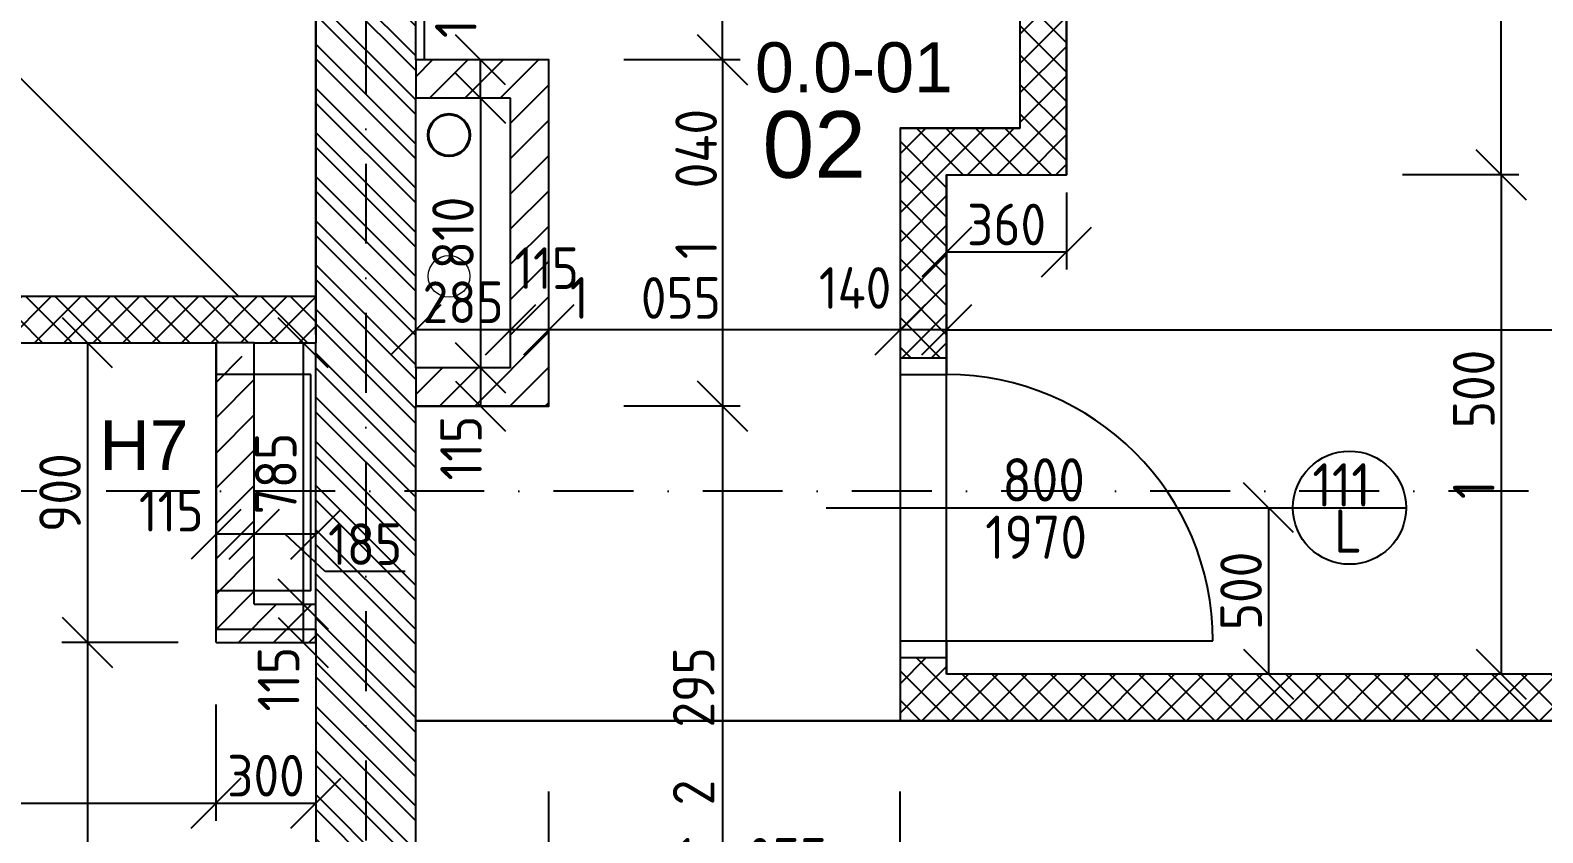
# Model space of a CAD drawing. Extents: x 4511820 to 5180432, y -1526536 to -944957.
# Drawn here: x 5013183 to 5017727, y -1425994 to -1423584 of the extents above; entities that cross this region are included whole.
import ezdxf

# ---------------------------------------------------------------- set-up
doc = ezdxf.new("R2010")
doc.units = 0
doc.header["$MEASUREMENT"] = 0
doc.linetypes.add('BODKOCIARKOVANA_3', pattern=[5.6, 3, -1.3, 0, -1.3])
doc.layers.get('0').update_dxf_attribs({"linetype": 'CONTINUOUS'})
doc.layers.get('Defpoints').update_dxf_attribs({"color": 61, "linetype": 'CONTINUOUS'})
for name, color, linetype in [('DVERE', 45, 'CONTINUOUS'), ('KÓTY', 4, 'CONTINUOUS'), ('MÚRY', 1, 'CONTINUOUS'), ('osi', 253, 'CONTINUOUS'), ('Plochy', 41, 'CONTINUOUS'), ('POPIS', 7, 'CONTINUOUS'), ('TENKÁ', 7, 'CONTINUOUS'), ('tzb', 153, 'CONTINUOUS'), ('ŠRAFY', 82, 'CONTINUOUS')]:
    doc.layers.add(name, color=color, linetype=linetype)
doc.layers.add('zz-kanal-daždová', color=136, linetype='CONTINUOUS', lineweight=40)
doc.layers.add('zz-kanal-splaskova', color=37, linetype='CONTINUOUS', lineweight=18)
doc.styles.add('ARIAL', font='arial.ttf')
doc.styles.add('STYLE1', font='isocp.shx')
doc.dimstyles.new('STANDARD-50', dxfattribs={"dimtxt": 125, "dimasz": 150, "dimexe": 10, "dimexo": 200, "dimgap": 20, "dimtad": 1, "dimdsep": 46, "dimlunit": 6, "dimtxsty": 'STYLE1', "dimblk1": 'OBLIQUE', "dimblk2": 'OBLIQUE', "dimsah": 1, "dimcen": 2.5, "dimse1": 1, "dimse2": 1, "dimadec": 0, "dimazin": 0, "dimtfac": 1, "dimtmove": 1, "dimatfit": 3, "dimldrblk": 'OBLIQUE', "dimfxl": 1, "dimtolj": 1, "dimtzin": 0, "dimarcsym": 0})
pattern_1 = [(45, (584112, 0), (-44.1941738, 44.1941738), []), (135, (584112, 0), (-44.1941738, -44.1941738), [])]

# ---------------------------------------------------------------- blocks, each defined once
blk = doc.blocks.new('_OBLIQUE')
at = {"color": 0, "linetype": 'ByBlock'}
blk.add_line((-0.5, -0.5), (0.5, 0.5), dxfattribs=at)
blk = doc.blocks.new('*D21820')
at = {"layer": 'Defpoints', "color": 0}
for p in [(5016296, -1424018), (5016296, -1425518), (5017602, -1425518)]:
    blk.add_point(p, dxfattribs=at)
at = {"layer": 'KÓTY', "color": 0, "lineweight": -2}
blk.add_line((5017602, -1424018), (5017602, -1425518), dxfattribs=at)
at = {"layer": 'KÓTY', "color": 0, "linetype": 'ByBlock', "lineweight": -2, "xscale": 150, "yscale": 150, "zscale": 150}
for p, rotation in [((5017602, -1424018), 90), ((5017602, -1425518), 270)]:
    blk.add_blockref('_OBLIQUE', p, dxfattribs=dict(at, rotation=rotation))
at = {"layer": 'KÓTY', "color": 0, "insert": (5017519.5, -1424768), "char_height": 125, "attachment_point": 5, "rotation": 90, "style": 'STYLE1'}
blk.add_mtext('\\A1;1ﾠ500', dxfattribs=at)
blk = doc.blocks.new('*D21821')
at = {"layer": 'Defpoints', "color": 0}
for p in [(5016628.8, -1425018), (5016628.8, -1425518), (5016903, -1425518)]:
    blk.add_point(p, dxfattribs=at)
at = {"layer": 'KÓTY', "color": 0, "lineweight": -2}
blk.add_line((5016903, -1425018), (5016903, -1425518), dxfattribs=at)
at = {"layer": 'KÓTY', "color": 0, "linetype": 'ByBlock', "lineweight": -2, "xscale": 150, "yscale": 150, "zscale": 150}
for p, rotation in [((5016903, -1425018), 90), ((5016903, -1425518), 270)]:
    blk.add_blockref('_OBLIQUE', p, dxfattribs=dict(at, rotation=rotation))
at = {"layer": 'KÓTY', "color": 0, "insert": (5016820.5, -1425268), "char_height": 125, "attachment_point": 5, "rotation": 90, "style": 'STYLE1'}
blk.add_mtext('\\A1;500', dxfattribs=at)
blk = doc.blocks.new('*D21822')
at = {"layer": 'Defpoints', "color": 0}
for p in [(5016296, -1421518), (5017602, -1421518), (5016296, -1424018)]:
    blk.add_point(p, dxfattribs=at)
at = {"layer": 'KÓTY', "color": 0, "lineweight": -2}
blk.add_line((5017602, -1424018), (5017602, -1421518), dxfattribs=at)
at = {"layer": 'KÓTY', "color": 0, "linetype": 'ByBlock', "lineweight": -2, "xscale": 150, "yscale": 150, "zscale": 150}
for p, rotation in [((5017602, -1421518), 90), ((5017602, -1424018), 270)]:
    blk.add_blockref('_OBLIQUE', p, dxfattribs=dict(at, rotation=rotation))
at = {"layer": 'KÓTY', "color": 0, "insert": (5017519.5, -1422768), "char_height": 125, "attachment_point": 5, "rotation": 90, "style": 'STYLE1'}
blk.add_mtext('\\A1;2ﾠ500', dxfattribs=at)
blk = doc.blocks.new('*D21826')
at = {"layer": 'Defpoints', "color": 0}
for p in [(5014341, -1425658), (5015796, -1425658), (5014341, -1426517.5)]:
    blk.add_point(p, dxfattribs=at)
at = {"layer": 'KÓTY', "color": 0, "lineweight": -2}
blk.add_line((5015796, -1426517.5), (5014341, -1426517.5), dxfattribs=at)
at = {"layer": 'KÓTY', "color": 0, "linetype": 'ByBlock', "lineweight": -2, "xscale": 150, "yscale": 150, "zscale": 150, "rotation": 180}
blk.add_blockref('_OBLIQUE', (5014341, -1426517.5), dxfattribs=at)
at = {"layer": 'KÓTY', "color": 0, "linetype": 'ByBlock', "lineweight": -2, "xscale": 150, "yscale": 150, "zscale": 150}
blk.add_blockref('_OBLIQUE', (5015796, -1426517.5), dxfattribs=at)
at = {"layer": 'KÓTY', "color": 0, "insert": (5014947, -1426436), "char_height": 125, "attachment_point": 5, "style": 'STYLE1'}
blk.add_mtext('\\A1;1ﾠ455', dxfattribs=at)
blk = doc.blocks.new('*D21827')
at = {"layer": 'Defpoints', "color": 0}
for p in [(5015796, -1425658), (5020681, -1425658), (5020681, -1426517.5)]:
    blk.add_point(p, dxfattribs=at)
at = {"layer": 'KÓTY', "color": 0, "lineweight": -2}
blk.add_line((5015796, -1426517.5), (5020681, -1426517.5), dxfattribs=at)
at = {"layer": 'KÓTY', "color": 0, "linetype": 'ByBlock', "lineweight": -2, "xscale": 150, "yscale": 150, "zscale": 150, "rotation": 180}
blk.add_blockref('_OBLIQUE', (5015796, -1426517.5), dxfattribs=at)
at = {"layer": 'KÓTY', "color": 0, "linetype": 'ByBlock', "lineweight": -2, "xscale": 150, "yscale": 150, "zscale": 150}
blk.add_blockref('_OBLIQUE', (5020681, -1426517.5), dxfattribs=at)
at = {"layer": 'KÓTY', "color": 0, "insert": (5018238.5, -1426435), "char_height": 125, "attachment_point": 5, "style": 'STYLE1'}
blk.add_mtext('\\A1;4ﾠ885', dxfattribs=at)
blk = doc.blocks.new('*D21838')
at = {"layer": 'Defpoints', "color": 0}
for p in [(5014741, -1424483.5), (5014741, -1424711), (5015796, -1424711)]:
    blk.add_point(p, dxfattribs=at)
at = {"layer": 'KÓTY', "color": 0, "lineweight": -2}
blk.add_line((5015796, -1424483.5), (5014741, -1424483.5), dxfattribs=at)
at = {"layer": 'KÓTY', "color": 0, "linetype": 'ByBlock', "lineweight": -2, "xscale": 150, "yscale": 150, "zscale": 150, "rotation": 180}
blk.add_blockref('_OBLIQUE', (5014741, -1424483.5), dxfattribs=at)
at = {"layer": 'KÓTY', "color": 0, "linetype": 'ByBlock', "lineweight": -2, "xscale": 150, "yscale": 150, "zscale": 150}
blk.add_blockref('_OBLIQUE', (5015796, -1424483.5), dxfattribs=at)
at = {"layer": 'KÓTY', "color": 0, "insert": (5015031, -1424388), "char_height": 125, "attachment_point": 5, "style": 'STYLE1'}
blk.add_mtext('\\A1;1ﾠ055', dxfattribs=at)
blk = doc.blocks.new('*D21839')
at = {"layer": 'Defpoints', "color": 0}
for p in [(5015796, -1424111), (5015936, -1424111), (5015796, -1424483.5)]:
    blk.add_point(p, dxfattribs=at)
at = {"layer": 'KÓTY', "color": 0, "lineweight": -2}
blk.add_line((5015936, -1424483.5), (5015796, -1424483.5), dxfattribs=at)
at = {"layer": 'KÓTY', "color": 0, "linetype": 'ByBlock', "lineweight": -2, "xscale": 150, "yscale": 150, "zscale": 150, "rotation": 180}
blk.add_blockref('_OBLIQUE', (5015796, -1424483.5), dxfattribs=at)
at = {"layer": 'KÓTY', "color": 0, "linetype": 'ByBlock', "lineweight": -2, "xscale": 150, "yscale": 150, "zscale": 150}
blk.add_blockref('_OBLIQUE', (5015936, -1424483.5), dxfattribs=at)
at = {"layer": 'KÓTY', "color": 0, "insert": (5015661, -1424358), "char_height": 125, "attachment_point": 5, "style": 'STYLE1'}
blk.add_mtext('\\A1;140', dxfattribs=at)
blk = doc.blocks.new('*D21840')
at = {"layer": 'Defpoints', "color": 0}
for p in [(5015936, -1424111), (5020681, -1424111), (5020681, -1424483.5)]:
    blk.add_point(p, dxfattribs=at)
at = {"layer": 'KÓTY', "color": 0, "lineweight": -2}
blk.add_line((5015936, -1424483.5), (5020681, -1424483.5), dxfattribs=at)
at = {"layer": 'KÓTY', "color": 0, "linetype": 'ByBlock', "lineweight": -2, "xscale": 150, "yscale": 150, "zscale": 150, "rotation": 180}
blk.add_blockref('_OBLIQUE', (5015936, -1424483.5), dxfattribs=at)
at = {"layer": 'KÓTY', "color": 0, "linetype": 'ByBlock', "lineweight": -2, "xscale": 150, "yscale": 150, "zscale": 150}
blk.add_blockref('_OBLIQUE', (5020681, -1424483.5), dxfattribs=at)
at = {"layer": 'KÓTY', "color": 0, "insert": (5018308.5, -1424401), "char_height": 125, "attachment_point": 5, "style": 'STYLE1'}
blk.add_mtext('\\A1;4ﾠ745', dxfattribs=at)
blk = doc.blocks.new('*D21841')
at = {"layer": 'Defpoints', "color": 0}
for p in [(5015936, -1424018), (5016296, -1424018), (5016296, -1424250)]:
    blk.add_point(p, dxfattribs=at)
at = {"layer": 'KÓTY', "color": 0, "lineweight": -2}
blk.add_line((5015936, -1424250), (5016296, -1424250), dxfattribs=at)
at = {"layer": 'KÓTY', "color": 0, "linetype": 'ByBlock', "lineweight": -2, "xscale": 150, "yscale": 150, "zscale": 150, "rotation": 180}
blk.add_blockref('_OBLIQUE', (5015936, -1424250), dxfattribs=at)
at = {"layer": 'KÓTY', "color": 0, "linetype": 'ByBlock', "lineweight": -2, "xscale": 150, "yscale": 150, "zscale": 150}
blk.add_blockref('_OBLIQUE', (5016296, -1424250), dxfattribs=at)
at = {"layer": 'KÓTY', "color": 0, "insert": (5016116, -1424167.5), "char_height": 125, "attachment_point": 5, "style": 'STYLE1'}
blk.add_mtext('\\A1;360', dxfattribs=at)
blk = doc.blocks.new('*D21842')
at = {"layer": 'Defpoints', "color": 0}
for p in [(5014741, -1422533), (5015262.5, -1422533), (5014741, -1423673)]:
    blk.add_point(p, dxfattribs=at)
at = {"layer": 'KÓTY', "color": 0, "lineweight": -2}
blk.add_line((5015262.5, -1423673), (5015262.5, -1422533), dxfattribs=at)
at = {"layer": 'KÓTY', "color": 0, "linetype": 'ByBlock', "lineweight": -2, "xscale": 150, "yscale": 150, "zscale": 150}
for p, rotation in [((5015262.5, -1422533), 90), ((5015262.5, -1423673), 270)]:
    blk.add_blockref('_OBLIQUE', p, dxfattribs=dict(at, rotation=rotation))
at = {"layer": 'KÓTY', "color": 0, "insert": (5015180, -1423103), "char_height": 125, "attachment_point": 5, "rotation": 90, "style": 'STYLE1'}
blk.add_mtext('\\A1;1ﾠ140', dxfattribs=at)
blk = doc.blocks.new('*D21843')
at = {"layer": 'Defpoints', "color": 0}
for p in [(5014741, -1423673), (5014741, -1424713), (5015262.5, -1424713)]:
    blk.add_point(p, dxfattribs=at)
at = {"layer": 'KÓTY', "color": 0, "lineweight": -2}
blk.add_line((5015262.5, -1423673), (5015262.5, -1424713), dxfattribs=at)
at = {"layer": 'KÓTY', "color": 0, "linetype": 'ByBlock', "lineweight": -2, "xscale": 150, "yscale": 150, "zscale": 150}
for p, rotation in [((5015262.5, -1423673), 90), ((5015262.5, -1424713), 270)]:
    blk.add_blockref('_OBLIQUE', p, dxfattribs=dict(at, rotation=rotation))
at = {"layer": 'KÓTY', "color": 0, "insert": (5015183.5, -1424046), "char_height": 125, "attachment_point": 5, "rotation": 90, "style": 'STYLE1'}
blk.add_mtext('\\A1;1ﾠ040', dxfattribs=at)
blk = doc.blocks.new('*D21844')
at = {"layer": 'Defpoints', "color": 0}
for p in [(5014741, -1424713), (5014341, -1427008), (5015262.5, -1427008)]:
    blk.add_point(p, dxfattribs=at)
at = {"layer": 'KÓTY', "color": 0, "lineweight": -2}
blk.add_line((5015262.5, -1424713), (5015262.5, -1427008), dxfattribs=at)
at = {"layer": 'KÓTY', "color": 0, "linetype": 'ByBlock', "lineweight": -2, "xscale": 150, "yscale": 150, "zscale": 150}
for p, rotation in [((5015262.5, -1424713), 90), ((5015262.5, -1427008), 270)]:
    blk.add_blockref('_OBLIQUE', p, dxfattribs=dict(at, rotation=rotation))
at = {"layer": 'KÓTY', "color": 0, "insert": (5015176, -1425674.5), "char_height": 125, "attachment_point": 5, "rotation": 90, "style": 'STYLE1'}
blk.add_mtext('\\A1;2ﾠ295', dxfattribs=at)
blk = doc.blocks.new('*D42740')
at = {"layer": 'Defpoints', "color": 0}
for p in [(5008216, -1425423), (5013741, -1425423), (5013741, -1425905.5)]:
    blk.add_point(p, dxfattribs=at)
at = {"layer": 'KÓTY', "color": 0, "lineweight": -2}
blk.add_line((5008216, -1425905.5), (5013741, -1425905.5), dxfattribs=at)
at = {"layer": 'KÓTY', "color": 0, "linetype": 'ByBlock', "lineweight": -2, "xscale": 150, "yscale": 150, "zscale": 150, "rotation": 180}
blk.add_blockref('_OBLIQUE', (5008216, -1425905.5), dxfattribs=at)
at = {"layer": 'KÓTY', "color": 0, "linetype": 'ByBlock', "lineweight": -2, "xscale": 150, "yscale": 150, "zscale": 150}
blk.add_blockref('_OBLIQUE', (5013741, -1425905.5), dxfattribs=at)
at = {"layer": 'KÓTY', "color": 0, "insert": (5010978.5, -1425823), "char_height": 125, "attachment_point": 5, "style": 'STYLE1'}
blk.add_mtext('\\A1;5ﾠ525', dxfattribs=at)
blk = doc.blocks.new('*D42741')
at = {"layer": 'Defpoints', "color": 0}
for p in [(5013741, -1425423), (5014041, -1425423), (5014041, -1425905.5)]:
    blk.add_point(p, dxfattribs=at)
at = {"layer": 'KÓTY', "color": 0, "lineweight": -2}
blk.add_line((5013741, -1425905.5), (5014041, -1425905.5), dxfattribs=at)
at = {"layer": 'KÓTY', "color": 0, "linetype": 'ByBlock', "lineweight": -2, "xscale": 150, "yscale": 150, "zscale": 150, "rotation": 180}
blk.add_blockref('_OBLIQUE', (5013741, -1425905.5), dxfattribs=at)
at = {"layer": 'KÓTY', "color": 0, "linetype": 'ByBlock', "lineweight": -2, "xscale": 150, "yscale": 150, "zscale": 150}
blk.add_blockref('_OBLIQUE', (5014041, -1425905.5), dxfattribs=at)
at = {"layer": 'KÓTY', "color": 0, "insert": (5013891, -1425823), "char_height": 125, "attachment_point": 5, "style": 'STYLE1'}
blk.add_mtext('\\A1;300', dxfattribs=at)
blk = doc.blocks.new('*D42742')
at = {"layer": 'Defpoints', "color": 0}
for p in [(5013856, -1425098), (5013856, -1425308), (5014041, -1425308)]:
    blk.add_point(p, dxfattribs=at)
at = {"layer": 'KÓTY', "color": 0, "lineweight": -2}
for p, q in [((5014041, -1425098), (5013856, -1425098)), ((5014069, -1425210), (5013948.5, -1425098)), ((5014309, -1425210), (5014069, -1425210))]:
    blk.add_line(p, q, dxfattribs=at)
at = {"layer": 'KÓTY', "color": 0, "linetype": 'ByBlock', "lineweight": -2, "xscale": 150, "yscale": 150, "zscale": 150, "rotation": 180}
blk.add_blockref('_OBLIQUE', (5013856, -1425098), dxfattribs=at)
at = {"layer": 'KÓTY', "color": 0, "linetype": 'ByBlock', "lineweight": -2, "xscale": 150, "yscale": 150, "zscale": 150}
blk.add_blockref('_OBLIQUE', (5014041, -1425098), dxfattribs=at)
at = {"layer": 'KÓTY', "color": 0, "insert": (5014189, -1425127.5), "char_height": 125, "attachment_point": 5, "style": 'STYLE1'}
blk.add_mtext('\\A1;185', dxfattribs=at)
blk = doc.blocks.new('*D42743')
at = {"layer": 'Defpoints', "color": 0}
for p in [(5013741, -1425098), (5013741, -1425308), (5013856, -1425308)]:
    blk.add_point(p, dxfattribs=at)
at = {"layer": 'KÓTY', "color": 0, "lineweight": -2}
blk.add_line((5013856, -1425098), (5013741, -1425098), dxfattribs=at)
at = {"layer": 'KÓTY', "color": 0, "linetype": 'ByBlock', "lineweight": -2, "xscale": 150, "yscale": 150, "zscale": 150, "rotation": 180}
blk.add_blockref('_OBLIQUE', (5013741, -1425098), dxfattribs=at)
at = {"layer": 'KÓTY', "color": 0, "linetype": 'ByBlock', "lineweight": -2, "xscale": 150, "yscale": 150, "zscale": 150}
blk.add_blockref('_OBLIQUE', (5013856, -1425098), dxfattribs=at)
at = {"layer": 'KÓTY', "color": 0, "insert": (5013606.5, -1425027), "char_height": 125, "attachment_point": 5, "style": 'STYLE1'}
blk.add_mtext('\\A1;115', dxfattribs=at)
blk = doc.blocks.new('*D42744')
at = {"layer": 'Defpoints', "color": 0}
for p in [(5014041, -1424523), (5014003, -1425308), (5014041, -1425308)]:
    blk.add_point(p, dxfattribs=at)
at = {"layer": 'KÓTY', "color": 0, "lineweight": -2}
blk.add_line((5014003, -1424523), (5014003, -1425308), dxfattribs=at)
at = {"layer": 'KÓTY', "color": 0, "linetype": 'ByBlock', "lineweight": -2, "xscale": 150, "yscale": 150, "zscale": 150}
for p, rotation in [((5014003, -1424523), 90), ((5014003, -1425308), 270)]:
    blk.add_blockref('_OBLIQUE', p, dxfattribs=dict(at, rotation=rotation))
at = {"layer": 'KÓTY', "color": 0, "insert": (5013920.5, -1424915.5), "char_height": 125, "attachment_point": 5, "rotation": 90, "style": 'STYLE1'}
blk.add_mtext('\\A1;785', dxfattribs=at)
blk = doc.blocks.new('*D42745')
at = {"layer": 'Defpoints', "color": 0}
for p in [(5014003, -1425308), (5014003, -1425423), (5014003, -1425423)]:
    blk.add_point(p, dxfattribs=at)
at = {"layer": 'KÓTY', "color": 0, "lineweight": -2}
blk.add_line((5014003, -1425308), (5014003, -1425423), dxfattribs=at)
at = {"layer": 'KÓTY', "color": 0, "linetype": 'ByBlock', "lineweight": -2, "xscale": 150, "yscale": 150, "zscale": 150}
for p, rotation in [((5014003, -1425308), 90), ((5014003, -1425423), 270)]:
    blk.add_blockref('_OBLIQUE', p, dxfattribs=dict(at, rotation=rotation))
at = {"layer": 'KÓTY', "color": 0, "insert": (5013929, -1425533), "char_height": 125, "attachment_point": 5, "rotation": 90, "style": 'STYLE1'}
blk.add_mtext('\\A1;115', dxfattribs=at)
blk = doc.blocks.new('*D42746')
at = {"layer": 'Defpoints', "color": 0}
for p in [(5013814.5, -1424523), (5013355, -1425423), (5013814.5, -1425423)]:
    blk.add_point(p, dxfattribs=at)
at = {"layer": 'KÓTY', "color": 0, "lineweight": -2}
blk.add_line((5013355, -1424523), (5013355, -1425423), dxfattribs=at)
at = {"layer": 'KÓTY', "color": 0, "linetype": 'ByBlock', "lineweight": -2, "xscale": 150, "yscale": 150, "zscale": 150}
for p, rotation in [((5013355, -1424523), 90), ((5013355, -1425423), 270)]:
    blk.add_blockref('_OBLIQUE', p, dxfattribs=dict(at, rotation=rotation))
at = {"layer": 'KÓTY', "color": 0, "insert": (5013272.5, -1424973), "char_height": 125, "attachment_point": 5, "rotation": 90, "style": 'STYLE1'}
blk.add_mtext('\\A1;900', dxfattribs=at)
blk = doc.blocks.new('*D42747')
at = {"layer": 'Defpoints', "color": 0}
for p in [(5013814.5, -1425423), (5013355, -1431428), (5013814.5, -1431428)]:
    blk.add_point(p, dxfattribs=at)
at = {"layer": 'KÓTY', "color": 0, "lineweight": -2}
blk.add_line((5013355, -1425423), (5013355, -1431428), dxfattribs=at)
at = {"layer": 'KÓTY', "color": 0, "linetype": 'ByBlock', "lineweight": -2, "xscale": 150, "yscale": 150, "zscale": 150}
for p, rotation in [((5013355, -1425423), 90), ((5013355, -1431428), 270)]:
    blk.add_blockref('_OBLIQUE', p, dxfattribs=dict(at, rotation=rotation))
at = {"layer": 'KÓTY', "color": 0, "insert": (5013272.5, -1428425.5), "char_height": 125, "attachment_point": 5, "rotation": 90, "style": 'STYLE1'}
blk.add_mtext('\\A1;6ﾠ005', dxfattribs=at)
blk = doc.blocks.new('*D42748')
at = {"layer": 'Defpoints', "color": 0}
for p in [(5014626, -1424483.5), (5014626, -1424483.5), (5014741, -1424483.5)]:
    blk.add_point(p, dxfattribs=at)
at = {"layer": 'KÓTY', "color": 0, "lineweight": -2}
blk.add_line((5014741, -1424483.5), (5014626, -1424483.5), dxfattribs=at)
at = {"layer": 'KÓTY', "color": 0, "linetype": 'ByBlock', "lineweight": -2, "xscale": 150, "yscale": 150, "zscale": 150, "rotation": 180}
blk.add_blockref('_OBLIQUE', (5014626, -1424483.5), dxfattribs=at)
at = {"layer": 'KÓTY', "color": 0, "linetype": 'ByBlock', "lineweight": -2, "xscale": 150, "yscale": 150, "zscale": 150}
blk.add_blockref('_OBLIQUE', (5014741, -1424483.5), dxfattribs=at)
at = {"layer": 'KÓTY', "color": 0, "insert": (5014734.3, -1424298.5), "char_height": 125, "attachment_point": 5, "style": 'STYLE1'}
blk.add_mtext('\\A1;115', dxfattribs=at)
blk = doc.blocks.new('*D42749')
at = {"layer": 'Defpoints', "color": 0}
for p in [(5014341, -1424483.5), (5014341, -1424483.5), (5014626, -1424483.5)]:
    blk.add_point(p, dxfattribs=at)
at = {"layer": 'KÓTY', "color": 0, "lineweight": -2}
blk.add_line((5014626, -1424483.5), (5014341, -1424483.5), dxfattribs=at)
at = {"layer": 'KÓTY', "color": 0, "linetype": 'ByBlock', "lineweight": -2, "xscale": 150, "yscale": 150, "zscale": 150, "rotation": 180}
blk.add_blockref('_OBLIQUE', (5014341, -1424483.5), dxfattribs=at)
at = {"layer": 'KÓTY', "color": 0, "linetype": 'ByBlock', "lineweight": -2, "xscale": 150, "yscale": 150, "zscale": 150}
blk.add_blockref('_OBLIQUE', (5014626, -1424483.5), dxfattribs=at)
at = {"layer": 'KÓTY', "color": 0, "insert": (5014483.5, -1424401), "char_height": 125, "attachment_point": 5, "style": 'STYLE1'}
blk.add_mtext('\\A1;285', dxfattribs=at)
blk = doc.blocks.new('*D42750')
at = {"layer": 'Defpoints', "color": 0}
for p in [(5014626, -1423788), (5014535.5, -1424598), (5014626, -1424598)]:
    blk.add_point(p, dxfattribs=at)
at = {"layer": 'KÓTY', "color": 0, "lineweight": -2}
blk.add_line((5014535.5, -1423788), (5014535.5, -1424598), dxfattribs=at)
at = {"layer": 'KÓTY', "color": 0, "linetype": 'ByBlock', "lineweight": -2, "xscale": 150, "yscale": 150, "zscale": 150}
for p, rotation in [((5014535.5, -1423788), 90), ((5014535.5, -1424598), 270)]:
    blk.add_blockref('_OBLIQUE', p, dxfattribs=dict(at, rotation=rotation))
at = {"layer": 'KÓTY', "color": 0, "insert": (5014453, -1424193), "char_height": 125, "attachment_point": 5, "rotation": 90, "style": 'STYLE1'}
blk.add_mtext('\\A1;810', dxfattribs=at)
blk = doc.blocks.new('*D42751')
at = {"layer": 'Defpoints', "color": 0}
for p in [(5014535.5, -1423673), (5014535.5, -1423673), (5014535.5, -1423788)]:
    blk.add_point(p, dxfattribs=at)
at = {"layer": 'KÓTY', "color": 0, "lineweight": -2}
blk.add_line((5014535.5, -1423788), (5014535.5, -1423673), dxfattribs=at)
at = {"layer": 'KÓTY', "color": 0, "linetype": 'ByBlock', "lineweight": -2, "xscale": 150, "yscale": 150, "zscale": 150}
for p, rotation in [((5014535.5, -1423673), 90), ((5014535.5, -1423788), 270)]:
    blk.add_blockref('_OBLIQUE', p, dxfattribs=dict(at, rotation=rotation))
at = {"layer": 'KÓTY', "color": 0, "insert": (5014461.5, -1423510.5), "char_height": 125, "attachment_point": 5, "rotation": 90, "style": 'STYLE1'}
blk.add_mtext('\\A1;115', dxfattribs=at)
blk = doc.blocks.new('*D42752')
at = {"layer": 'Defpoints', "color": 0}
for p in [(5014626, -1424598), (5014535.5, -1424713), (5014626, -1424713)]:
    blk.add_point(p, dxfattribs=at)
at = {"layer": 'KÓTY', "color": 0, "lineweight": -2}
blk.add_line((5014535.5, -1424598), (5014535.5, -1424713), dxfattribs=at)
at = {"layer": 'KÓTY', "color": 0, "linetype": 'ByBlock', "lineweight": -2, "xscale": 150, "yscale": 150, "zscale": 150}
for p, rotation in [((5014535.5, -1424598), 90), ((5014535.5, -1424713), 270)]:
    blk.add_blockref('_OBLIQUE', p, dxfattribs=dict(at, rotation=rotation))
at = {"layer": 'KÓTY', "color": 0, "insert": (5014477, -1424839), "char_height": 125, "attachment_point": 5, "rotation": 90, "style": 'STYLE1'}
blk.add_mtext('\\A1;115', dxfattribs=at)
blk = doc.blocks.new('*D42754')
at = {"layer": 'Defpoints', "color": 0}
for p in [(5014341, -1424713), (5014741, -1424713), (5014741, -1426167.5)]:
    blk.add_point(p, dxfattribs=at)
at = {"layer": 'KÓTY', "color": 0, "lineweight": -2}
blk.add_line((5014341, -1426167.5), (5014741, -1426167.5), dxfattribs=at)
at = {"layer": 'KÓTY', "color": 0, "linetype": 'ByBlock', "lineweight": -2, "xscale": 150, "yscale": 150, "zscale": 150, "rotation": 180}
blk.add_blockref('_OBLIQUE', (5014341, -1426167.5), dxfattribs=at)
at = {"layer": 'KÓTY', "color": 0, "linetype": 'ByBlock', "lineweight": -2, "xscale": 150, "yscale": 150, "zscale": 150}
blk.add_blockref('_OBLIQUE', (5014741, -1426167.5), dxfattribs=at)
at = {"layer": 'KÓTY', "color": 0, "insert": (5014541, -1426085), "char_height": 125, "attachment_point": 5, "style": 'STYLE1'}
blk.add_mtext('\\A1;400', dxfattribs=at)
blk = doc.blocks.new('*D42755')
at = {"layer": 'Defpoints', "color": 0}
for p in [(5015796, -1424618), (5014741, -1424713), (5015796, -1426167.5)]:
    blk.add_point(p, dxfattribs=at)
at = {"layer": 'KÓTY', "color": 0, "lineweight": -2}
blk.add_line((5014741, -1426167.5), (5015796, -1426167.5), dxfattribs=at)
at = {"layer": 'KÓTY', "color": 0, "linetype": 'ByBlock', "lineweight": -2, "xscale": 150, "yscale": 150, "zscale": 150, "rotation": 180}
blk.add_blockref('_OBLIQUE', (5014741, -1426167.5), dxfattribs=at)
at = {"layer": 'KÓTY', "color": 0, "linetype": 'ByBlock', "lineweight": -2, "xscale": 150, "yscale": 150, "zscale": 150}
blk.add_blockref('_OBLIQUE', (5015796, -1426167.5), dxfattribs=at)
at = {"layer": 'KÓTY', "color": 0, "insert": (5015350, -1426072.5), "char_height": 125, "attachment_point": 5, "style": 'STYLE1'}
blk.add_mtext('\\A1;1ﾠ055', dxfattribs=at)

msp = doc.modelspace()

# ---------------------------------------------------------------- hatches: boundary and pattern name
at = {"layer": 'ŠRAFY'}
h = msp.add_hatch(dxfattribs=at)
h.set_pattern_fill('ANSI32', color=256, scale=250, angle=90)
h.set_pattern_definition([(135, (-10132.71, -87677), (-66.2912607, -66.2912607), []), (135, (-10132.71, -87632.81), (-66.2912607, -66.2912607), [])])
h.paths.add_polyline_path([(5014341, -1424713.048), (5014341, -1426508.048), (5014041, -1426508.048), (5014041, -1425423.048), (5014041, -1425308.048), (5014041, -1424523.048), (5014041, -1424498.048), (5014041, -1424383.048), (5014041, -1421378.048), (5014041, -1418508.048), (5014341, -1418508.048), (5014341, -1421378.048), (5014341, -1421518.048), (5014341, -1422418.048), (5014341, -1422533.048), (5014341, -1422895.446), (5014341, -1423174.843), (5014341, -1423673.048), (5014341, -1423788.048), (5014341, -1424458.048), (5014341, -1424573.048), (5014341, -1424598.048)])
h = msp.add_hatch(dxfattribs=at)
h.set_pattern_fill('ANSI37', color=256, scale=500)
h.set_pattern_definition(pattern_1)
h.paths.add_polyline_path([(5015936, -1424018.048), (5016296, -1424018.048), (5016296, -1421518.048), (5020681, -1421518.048), (5020681, -1421378.048), (5014341, -1421378.048), (5014341, -1421518.048), (5014741, -1421518.048), (5014856, -1421518.048), (5016156, -1421518.048), (5016156, -1422418.048), (5016156, -1422533.048), (5016156, -1423878.048), (5015796, -1423878.048), (5015796, -1424568.048), (5015936, -1424568.048)])
at = {"layer": 'ŠRAFY', "ltscale": 0.25}
h = msp.add_hatch(dxfattribs=at)
h.set_pattern_fill('ANSI31', color=256, scale=600, angle=360, style=0)
h.set_pattern_definition([(45, (6643972.85, 6606992.53), (-53.0330086, 53.0330086), [])])
h.paths.add_polyline_path([(5014341, -1423673.048), (5014341, -1423788.048), (5014626, -1423788.048), (5014626, -1424598.048), (5014341, -1424598.048), (5014341, -1424713.048), (5014741, -1424713.048), (5014741, -1423673.048), (5014366.233, -1423673.048)])
h.paths.add_polyline_path([(5014615.5, -1424173.5), (5014853, -1424173.5), (5014853, -1424423.5), (5014615.5, -1424423.5)], flags=9)
at = {"layer": 'ŠRAFY'}
h = msp.add_hatch(dxfattribs=at)
h.set_pattern_fill('ANSI37', color=256, scale=500)
h.set_pattern_definition(pattern_1)
h.paths.add_polyline_path([(5014041, -1424383.048), (5007701, -1424383.048), (5007701, -1424523.048), (5008101, -1424523.048), (5008216, -1424523.048), (5014041, -1424523.048)])
at = {"layer": 'ŠRAFY', "ltscale": 0.25}
h = msp.add_hatch(dxfattribs=at)
h.set_pattern_fill('ANSI31', color=256, scale=600, angle=360, style=0)
h.set_pattern_definition([(45, (6643972.85, 6606992.53), (-53.0330086, 53.0330086), [])])
h.paths.add_polyline_path([(5013856, -1425308.048), (5013856, -1424563.048), (5013741, -1424563.048), (5013741, -1425423.048), (5014041, -1425423.048), (5014041, -1425308.048), (5014026, -1425308.048)])
at = {"layer": 'ŠRAFY'}
h = msp.add_hatch(dxfattribs=at)
h.set_pattern_fill('ANSI37', color=256, scale=500)
h.set_pattern_definition(pattern_1)
h.paths.add_polyline_path([(5015936, -1425468.048), (5015796, -1425468.048), (5015796, -1425658.048), (5020681, -1425658.048), (5020681, -1425518.048), (5015936, -1425518.048)])

# ---------------------------------------------------------------- linework, layer by layer
at = {"layer": 'DVERE'}
for p, q in [((5015796, -1424618.048), (5015796, -1425418.048)), ((5015936, -1425418.048), (5015936, -1424618.048)), ((5015936, -1425418.048), (5016736, -1425418.048))]:
    msp.add_line(p, q, dxfattribs=at)
at = {"layer": 'DVERE', "ltscale": 0.25}
for p, q in [((5015573.672, -1425018.048), (5016976.328, -1425018.048)), ((5016976.328, -1425018.048), (5017316.328, -1425018.048))]:
    msp.add_line(p, q, dxfattribs=at)
msp.add_circle((5017146.328, -1425018.048), 170, dxfattribs=at)
at = {"layer": 'DVERE'}
msp.add_arc((5015936, -1425418.048), 800, 0, 90, dxfattribs=at)
at = {"layer": 'KÓTY', "ltscale": 0.25}
for p, q in [((5015315.903, -1423673.048), (5014965.903, -1423673.048)), ((5015315.903, -1424713.048), (5014965.903, -1424713.048))]:
    msp.add_line(p, q, dxfattribs=at)
at = {"layer": 'KÓTY'}
for p, q in [((5017655.403, -1424018.048), (5017305.403, -1424018.048)), ((5016296, -1424071.048), (5016296, -1424303)), ((5013627.5, -1425423.048), (5013277.5, -1425423.048)), ((5013741, -1425958.903), (5013741, -1425608.903)), ((5014741, -1426220.903), (5014741, -1425870.903)), ((5015796, -1426220.903), (5015796, -1425870.903))]:
    msp.add_line(p, q, dxfattribs=at)
at = {"layer": 'MÚRY'}
for p, q in [((5014041, -1421378.048), (5014041, -1424383.048)), ((5016296, -1421518.048), (5016296, -1424018.048)), ((5014341, -1423673.048), (5014341, -1422533.048)), ((5016156, -1422533.048), (5016156, -1423878.048)), ((5014741, -1424713.048), (5014741, -1423673.048)), ((5014341, -1424598.048), (5014341, -1423788.048)), ((5014626, -1424598.048), (5014626, -1423788.048)), ((5015796, -1423878.048), (5016156, -1423878.048)), ((5015796, -1423878.048), (5015796, -1424618.048)), ((5015936, -1424018.048), (5016296, -1424018.048)), ((5015936, -1424018.048), (5015936, -1424618.048)), ((5007701, -1424383.048), (5014041, -1424383.048)), ((5013741, -1424383.048), (5014041, -1424383.048)), ((5008216, -1424523.048), (5013741, -1424523.048)), ((5013741, -1425423.048), (5013741, -1424523.048)), ((5013856, -1424523.048), (5014041, -1424523.048)), ((5013856, -1425308.048), (5013856, -1424523.048)), ((5014041, -1425308.048), (5014041, -1424523.048)), ((5015796, -1424618.048), (5015936, -1424618.048)), ((5014341, -1427008.048), (5014341, -1424713.048)), ((5013856, -1425308.048), (5014041, -1425308.048)), ((5013741, -1425423.048), (5014041, -1425423.048)), ((5014041, -1425423.048), (5014041, -1431428.048)), ((5015796, -1425418.048), (5015796, -1425658.048)), ((5015796, -1425418.048), (5015936, -1425418.048)), ((5015936, -1425418.048), (5015936, -1425518.048)), ((5020681, -1425518.048), (5015936, -1425518.048)), ((5020681, -1425658.048), (5015796, -1425658.048))]:
    msp.add_line(p, q, dxfattribs=at)
at = {"layer": 'MÚRY', "ltscale": 0.25}
for p, q in [((5014741, -1423673.048), (5014341, -1423673.048)), ((5014626, -1423788.048), (5014341, -1423788.048)), ((5014626, -1424598.048), (5014341, -1424598.048)), ((5014741, -1424713.048), (5014341, -1424713.048))]:
    msp.add_line(p, q, dxfattribs=at)
at = {"layer": 'osi', "linetype": 'BODKOCIARKOVANA_3', "ltscale": 80}
for p, q in [((5014191, -1396650.857), (5014191, -1434168.048)), ((5041881, -1424968.048), (4978211, -1424968.048))]:
    msp.add_line(p, q, dxfattribs=at)
at = {"layer": 'Plochy'}
for points in [[(5014041, -1418508.048), (5007701, -1418508.048), (5007701, -1424383.048), (5014041, -1424383.048)], [(5015936, -1425518.048), (5015936, -1424018.048), (5016296, -1424018.048), (5016296, -1421518.048), (5020681, -1421518.048), (5020681, -1425518.048)], [(5014341, -1425658.048), (5014341, -1424713.048), (5014741, -1424713.048), (5014741, -1423673.048), (5014341, -1423673.048), (5014341, -1422533.048), (5016156, -1422533.048), (5016156, -1423878.048), (5015796, -1423878.048), (5015796, -1425658.048)], [(5000811, -1431428.048), (5000811, -1427008.048), (5007701, -1427008.048), (5007701, -1425423.048), (5008216, -1425423.048), (5008216, -1424523.048), (5013741, -1424523.048), (5013741, -1425383.048), (5014041, -1425383.048), (5014041, -1431428.048)], [(5014341, -1425658.048), (5020681, -1425658.048), (5020681, -1427008.048), (5024331, -1427008.048), (5024331, -1427783.048), (5024591, -1427783.048), (5024591, -1430128.048), (5020681, -1430128.048), (5020681, -1431428.048), (5014181, -1431428.048), (5014181, -1427008.048), (5014341, -1427008.048)]]:
    msp.add_lwpolyline(points, close=True, dxfattribs=at)
at = {"layer": 'TENKÁ', "color": 9, "ltscale": 0.25}
msp.add_line((5010921, -1421495.548), (5013808.5, -1424383.048), dxfattribs=at)
at = {"layer": 'TENKÁ', "ltscale": 0.25}
msp.add_line((5014366.233, -1422533.048), (5014366.233, -1423673.048), dxfattribs=at)
at = {"layer": 'TENKÁ'}
for p, q in [((5014341, -1423673.048), (5014341, -1423788.048)), ((5014041, -1424383.048), (5014041, -1424523.048)), ((5014041, -1424498.048), (5014041, -1424383.048)), ((5013856, -1424523.048), (5013741, -1424523.048)), ((5015796, -1424568.048), (5015936, -1424568.048)), ((5014341, -1424598.048), (5014341, -1424713.048)), ((5014041, -1425423.048), (5014041, -1425308.048)), ((5015796, -1425468.048), (5015936, -1425468.048))]:
    msp.add_line(p, q, dxfattribs=at)
at = {"layer": 'tzb'}
for p, q in [((5014026, -1424618.048), (5013741, -1424618.048)), ((5014026, -1425268.048), (5014026, -1424618.048)), ((5014026, -1425268.048), (5013741, -1425268.048))]:
    msp.add_line(p, q, dxfattribs=at)
at = {"layer": 'zz-kanal-daždová'}
msp.add_circle((5014441, -1423899.048), 62.5, dxfattribs=at)
at = {"layer": 'zz-kanal-splaskova'}
msp.add_circle((5014441, -1424323.048), 62.5, dxfattribs=at)

# ---------------------------------------------------------------- texts
at = {"layer": 'DVERE', "ltscale": 0.25, "style": 'STYLE1'}
for s, p in [('111', (5017034.798, -1425014.548)), ('L', (5017099.798, -1425153.185))]:
    msp.add_text(s, height=130, dxfattribs=at).set_placement(p)
at = {"layer": 'POPIS', "lineweight": 40, "ltscale": 0.25, "style": 'ARIAL'}
for s, height, p in [('0.0-01', 150, (5015360.269, -1423770.175)), ('02', 200, (5015382.769, -1424027.079))]:
    msp.add_text(s, height=height, dxfattribs=at).set_placement(p)
at = {"layer": 'TENKÁ', "linetype": 'Continuous', "style": 'STYLE1'}
for s, p in [('800', (5016103.257, -1424999.465)), ('1970', (5016051.483, -1425171.573))]:
    msp.add_text(s, height=130, dxfattribs=at).set_placement(p)
at = {"layer": 'tzb', "lineweight": 40, "ltscale": 0.25, "style": 'ARIAL'}
msp.add_text('H7', height=150, dxfattribs=at).set_placement((5013390.671, -1424905.175))

# ---------------------------------------------------------------- dimensions: what is measured, and where the dimension line sits
at = {"layer": 'KÓTY'}
for base, p1, p2, picture, middle in [((5017602, -1421518.048), (5016296, -1424018.048), (5016296, -1421518.048), '*D21822', (5017519.457, -1422768.048)), ((5015262.5, -1422533.048), (5014741, -1423673.048), (5014741, -1422533.048), '*D21842', (5015179.957, -1423103.048)), ((5014535.5, -1424598.048), (5014626, -1423788.048), (5014626, -1424598.048), '*D42750', (5014453, -1424193.048)), ((5017602, -1425518.048), (5016296, -1424018.048), (5016296, -1425518.048), '*D21820', (5017519.457, -1424768.048)), ((5013355, -1425423.048), (5013814.5, -1424523.048), (5013814.5, -1425423.048), '*D42746', (5013272.5, -1424973.048)), ((5014003, -1425308.048), (5014041, -1424523.048), (5014041, -1425308.048), '*D42744', (5013920.5, -1424915.548)), ((5016903, -1425518.048), (5016628.82, -1425018.048), (5016628.82, -1425518.048), '*D21821', (5016820.5, -1425268.048)), ((5013355, -1431428.048), (5013814.5, -1425423.048), (5013814.5, -1431428.048), '*D42747', (5013272.457, -1428425.548))]:
    dim = msp.add_linear_dim(base=base, p1=p1, p2=p2, angle=90, dimstyle='STANDARD-50', override={"dimtxsty": 'STYLE1', "dimldrblk": 'OBLIQUE'}, dxfattribs=at)
    dim.commit()
    dim.dimension.update_dxf_attribs({"geometry": picture, "text_midpoint": middle})
for base, p1, p2, picture, middle in [((5014535.5, -1423673.048), (5014535.5, -1423788.048), (5014535.5, -1423673.048), '*D42751', (5014544, -1423510.5)), ((5015262.5, -1424713.048), (5014741, -1423673.048), (5014741, -1424713.048), '*D21843', (5015266, -1424046)), ((5014535.5, -1424713.048), (5014626, -1424598.048), (5014626, -1424713.048), '*D42752', (5014559.5, -1424839)), ((5015262.5, -1427008.048), (5014741, -1424713.048), (5014341, -1427008.048), '*D21844', (5015258.5, -1425674.5)), ((5014003, -1425423.048), (5014003, -1425308.048), (5014003, -1425423.048), '*D42745', (5014011.5, -1425533))]:
    dim = msp.add_linear_dim(base=base, p1=p1, p2=p2, angle=90, dimstyle='STANDARD-50', override={"dimtxsty": 'STYLE1', "dimldrblk": 'OBLIQUE'}, dxfattribs=at)
    dim.commit()
    dim.dimension.update_dxf_attribs({"geometry": picture, "text_midpoint": middle, "dimtype": 160})
for base, p1, p2, picture, middle in [((5016296, -1424250), (5015936, -1424018.048), (5016296, -1424018.048), '*D21841', (5016116, -1424167.5)), ((5020681, -1424483.5), (5015936, -1424111.048), (5020681, -1424111.048), '*D21840', (5018308.5, -1424400.957)), ((5014626, -1424483.5), (5014741, -1424483.5), (5014626, -1424483.5), '*D42748', (5014734.25, -1424298.5)), ((5014341, -1424483.5), (5014626, -1424483.5), (5014341, -1424483.5), '*D42749', (5014483.5, -1424401)), ((5014741, -1426167.5), (5014341, -1424713.048), (5014741, -1424713.048), '*D42754', (5014541, -1426085)), ((5013741, -1425905.5), (5008216, -1425423.048), (5013741, -1425423.048), '*D42740', (5010978.5, -1425822.957)), ((5014041, -1425905.5), (5013741, -1425423.048), (5014041, -1425423.048), '*D42741', (5013891, -1425823)), ((5020681, -1426517.5), (5015796, -1425658.048), (5020681, -1425658.048), '*D21827', (5018238.5, -1426434.957))]:
    dim = msp.add_linear_dim(base=base, p1=p1, p2=p2, dimstyle='STANDARD-50', override={"dimtxsty": 'STYLE1', "dimldrblk": 'OBLIQUE'}, dxfattribs=at)
    dim.commit()
    dim.dimension.update_dxf_attribs({"geometry": picture, "text_midpoint": middle})
for base, p1, p2, picture, middle in [((5015796, -1424483.5), (5015936, -1424111.048), (5015796, -1424111.048), '*D21839', (5015661, -1424440.5)), ((5014741, -1424483.5), (5015796, -1424711.048), (5014741, -1424711.048), '*D21838', (5015031, -1424470.5)), ((5015796, -1426167.5), (5014741, -1424713.048), (5015796, -1424618.048), '*D42755', (5015350, -1426155)), ((5013741, -1425098), (5013856, -1425308.048), (5013741, -1425308.048), '*D42743', (5013606.5, -1425109.5)), ((5013856, -1425098), (5014041, -1425308.048), (5013856, -1425308.048), '*D42742', (5014089, -1425210)), ((5014341, -1426517.5), (5015796, -1425658.048), (5014341, -1425658.048), '*D21826', (5014947, -1426518.5))]:
    dim = msp.add_linear_dim(base=base, p1=p1, p2=p2, dimstyle='STANDARD-50', override={"dimtxsty": 'STYLE1', "dimldrblk": 'OBLIQUE'}, dxfattribs=at)
    dim.commit()
    dim.dimension.update_dxf_attribs({"geometry": picture, "text_midpoint": middle, "dimtype": 160})

doc.saveas('drawing.dxf')
